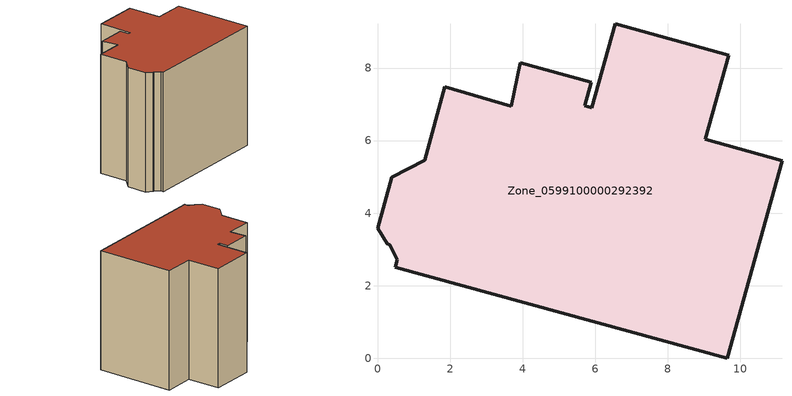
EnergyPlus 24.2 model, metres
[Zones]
Zone_0599100000292392
 floor ground (C_G): 5.91,6.91 6.55,9.22 9.68,8.35 9.04,6.04 11.15,5.45 9.64,0 0.49,2.51 0.55,2.72 0.33,3.13 0.27,3.16 0,3.59 0.39,4.99 1.3,5.46 1.86,7.48 3.69,6.95 3.93,8.15 5.89,7.61 5.71,6.96 z0
 wall outside (C_F): 9.04,6.04 9.68,8.35 6.55,9.22 5.91,6.91 5.71,6.96 5.89,7.61 3.93,8.15 3.69,6.95 1.86,7.48 1.3,5.46 0.39,4.99 0,3.59 0.27,3.16 0.33,3.13 0.55,2.72 0.49,2.51 9.64,0 11.15,5.45 9.04,6.04 z0:8.65
 roof outside (C_R): 6.55,9.22 5.91,6.91 5.71,6.96 5.89,7.61 3.93,8.15 3.69,6.95 1.86,7.48 1.3,5.46 0.39,4.99 0,3.59 0.27,3.16 0.33,3.13 0.55,2.72 0.49,2.51 9.64,0 11.15,5.45 9.04,6.04 9.68,8.35 z8.65
[BUILDING]
Pand.0599100000292392: North Axis=0; Terrain=City; Loads Convergence Tolerance Value=0.04; Temperature Convergence Tolerance Value=0.4; Solar Distribution=FullExterior; Maximum Number of Warmup Days=25; Minimum Number of Warmup Days=1
[Site:Location]
Rotterdam.The.Hague.AP_ZH_NLD Design_Conditions: Latitude=51.96; Longitude=4.45; Time Zone=1; Elevation=-4.5
[SITE:GROUNDTEMPERATURE:BUILDINGSURFACE]
18, 18, 18, 18, 18, 18, 18, 18, 18, 18, 18, 18
[MATERIAL] Thermal Absorptance=0.9; Solar Absorptance=0.7; Visible Absorptance=0.7
Name | Roughness | Thickness | Conductivity | Density | Specific Heat
G.TC.1946 | MediumSmooth | 0.15 | 1 | 540 | 1210
F.TC.1946 | Rough | 0.3 | 0.857143 | 1920 | 840
R.TC.1946 | MediumRough | 0.2 | 0.909091 | 1500 | 1000
[CONSTRUCTION]
C_G: G.TC.1946
C_F: F.TC.1946
C_R: R.TC.1946
[ZONE]
Zone_0599100000292392: Type=1; Multiplier=1; Ceiling Height=Autocalculate; Volume=Autocalculate; Floor Area=autocalculate; Part of Total Floor Area=Yes
[ZONEINFILTRATION:DESIGNFLOWRATE]
Infil_Zone_0599100000292392: Zone or ZoneList or Space or SpaceList=Zone_0599100000292392; Schedule=AlwaysOn; Design Flow Rate Calculation Method=Flow/Area; Flow Rate per Floor Area=0.003; Constant Term Coefficient=1; Temperature Term Coefficient=0; Velocity Term Coefficient=0; Velocity Squared Term Coefficient=0
[HVACTEMPLATE:ZONE:IDEALLOADSAIRSYSTEM]
Zone_0599100000292392: Maximum Heating Supply Air Temperature=50; Minimum Cooling Supply Air Temperature=13; Maximum Heating Supply Air Humidity Ratio=0.0156; Minimum Cooling Supply Air Humidity Ratio=0.0077; Heating Limit=NoLimit; Cooling Limit=NoLimit; Dehumidification Control Type=ConstantSensibleHeatRatio; Cooling Sensible Heat Ratio=0.7; Dehumidification Setpoint=60; Humidification Control Type=None; Humidification Setpoint=30; Outdoor Air Method=None; Outdoor Air Flow Rate per Person=0.00944; Outdoor Air Flow Rate per Zone Floor Area=0; Outdoor Air Flow Rate per Zone=0; Demand Controlled Ventilation Type=None; Outdoor Air Economizer Type=NoEconomizer; Heat Recovery Type=None; Sensible Heat Recovery Effectiveness=0.7; Latent Heat Recovery Effectiveness=0.65
[ZONECONTROL:THERMOSTAT]
ThermostatControl_Zone_0599100000292392: Zone or ZoneList=Zone_0599100000292392; Control Type Schedule=DualSetpointControlType; Control 1=Thermostat_Zone_0599100000292392; Temperature Difference Between Cutout And Setpoint=0
[THERMOSTATSETPOINT:DUALSETPOINT]
Thermostat_Zone_0599100000292392: Heating Setpoint Temperature Schedule=HeatingSetpoint_Zone_0599100000292392; Cooling Setpoint Temperature Schedule=CoolingSetpoint_Zone_0599100000292392
[SCHEDULE:COMPACT]
HeatingSetpoint_Zone_0599100000292392: Through: 12/31, For: AllDays, Until: 24:00, 21
CoolingSetpoint_Zone_0599100000292392: Through: 12/31, For: AllDays, Until: 24:00, 24
DualSetpointControlType: Through: 12/31, For: AllDays, Until: 24:00, 4
AlwaysOn: Through: 12/31, For: AllDays, Until: 24:00, 1
